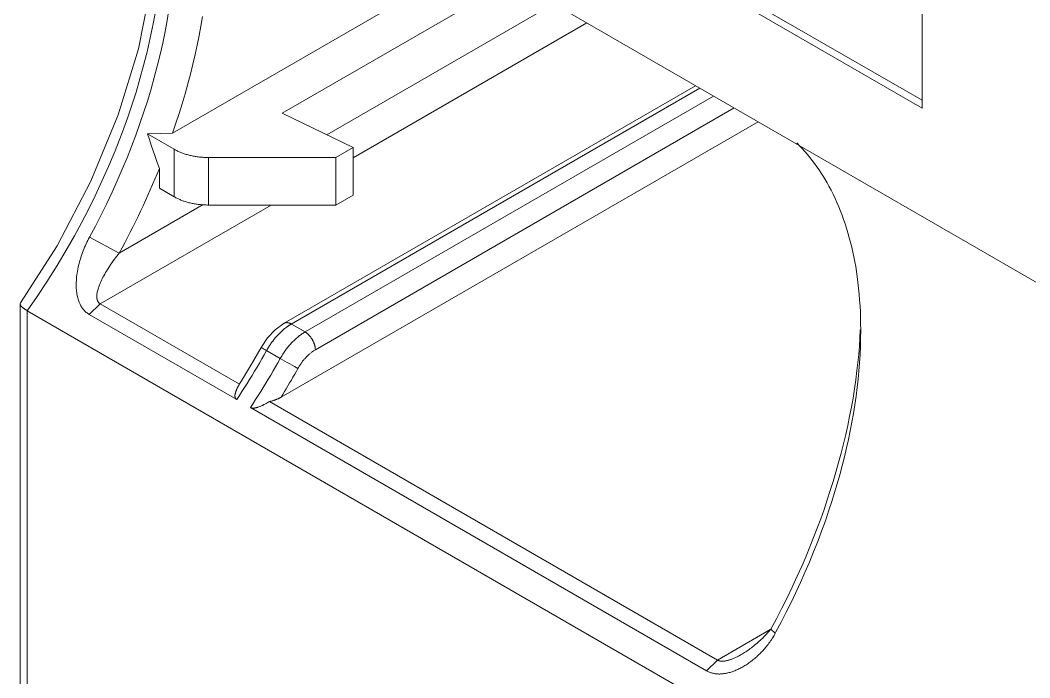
# Model space of a CAD drawing. Header units: inches. Extents: x 67578 to 72421, y -34894 to -31675.
# Drawn here: x 70208.03 to 70241.16, y -33238.47 to -33216.9 of the extents above; entities that cross this region are included whole.
import ezdxf

# ---------------------------------------------------------------- set-up
doc = ezdxf.new("R2010")
doc.units = ezdxf.units.IN
doc.header["$MEASUREMENT"] = 0

# ---------------------------------------------------------------- blocks, each defined once
blk = doc.blocks.new('ET200S')
at = {"lineweight": 0}
for p, q in [((3.208, 89.187), (18.482, 80.369)), ((3.279, 89.309), (18.482, 80.532)), ((53.842, 57.72), (0.026, 88.789)), ((18.482, 80.369), (18.482, 85.268)), ((9.26, 83.458), (3.022, 79.857)), ((2.577, 82.921), (2.317, 81.596)), ((10.038, 83.009), (5.283, 80.264)), ((10.887, 82.519), (6.205, 79.817)), ((6.744, 79.348), (11.562, 82.129)), ((2.317, 81.596), (1.901, 80.232)), ((13.807, 80.833), (5.321, 75.933)), ((13.895, 80.782), (5.465, 75.915)), ((14.178, 80.619), (5.754, 75.755)), ((14.602, 80.374), (5.966, 75.388)), ((1.901, 80.232), (1.337, 78.866)), ((5.283, 80.264), (6.744, 79.556)), ((5.258, 74.407), (15.097, 80.088)), ((3.057, 79.521), (2.505, 79.839)), ((6.744, 79.556), (6.39, 79.352)), ((6.744, 79.556), (6.744, 78.576)), ((3.057, 78.541), (3.057, 79.521)), ((3.764, 78.372), (3.764, 79.352)), ((6.39, 79.352), (3.764, 79.352)), ((6.39, 79.352), (6.39, 78.372)), ((2.749, 79.128), (2.749, 78.719)), ((1.337, 78.866), (0.639, 77.534)), ((3.057, 78.541), (2.749, 78.719)), ((6.744, 78.576), (6.39, 78.372)), ((1.528, 76.337), (5.054, 78.372)), ((1.923, 77.381), (3.654, 78.38)), ((6.39, 78.372), (3.764, 78.372)), ((1.923, 77.381), (1.309, 77.71)), ((0.639, 77.534), (-0.114, 76.358)), ((-0.12, 76.336), (-0.114, 76.357)), ((-0.12, 0.188), (-0.12, 76.335)), ((1.528, 76.337), (1.305, 76.116)), ((1.528, 76.337), (4.4, 74.678)), ((0.026, -0.016), (0.026, 76.193)), ((43.528, 51.078), (0.026, 76.193)), ((1.305, 76.116), (4.345, 74.36)), ((5.139, 75.8), (4.981, 75.631)), ((5.321, 75.933), (5.139, 75.8)), ((5.471, 75.918), (5.754, 75.755)), ((4.981, 75.631), (4.851, 75.436)), ((4.851, 75.436), (4.652, 75.09)), ((4.867, 75.425), (4.864, 75.426)), ((4.87, 75.423), (4.867, 75.425)), ((4.875, 75.42), (4.87, 75.423)), ((4.897, 75.407), (4.875, 75.42)), ((4.943, 75.38), (4.922, 75.392)), ((5.242, 75.207), (4.943, 75.38)), ((4.652, 75.09), (4.444, 74.749)), ((4.444, 74.749), (4.405, 74.687)), ((4.628, 74.197), (14.033, 68.767)), ((5.02, 74.321), (14.256, 68.988)), ((14.256, 68.988), (15.358, 69.625)), ((15.358, 69.625), (15.451, 69.545)), ((15.451, 69.545), (15.465, 69.572)), ((14.256, 68.988), (14.033, 68.767))]:
    blk.add_line(p, q, dxfattribs=at)
for points in [[(0.026, 76.193), (0.23, 76.487), (0.428, 76.786), (0.643, 77.128), (0.85, 77.476), (0.998, 77.738), (1.141, 78.002), (1.28, 78.269), (1.426, 78.565), (1.566, 78.863), (1.7, 79.165), (1.838, 79.493), (1.968, 79.825), (2.09, 80.16), (2.182, 80.429), (2.268, 80.7), (2.349, 80.973), (2.425, 81.247), (2.497, 81.532), (2.563, 81.819), (2.622, 82.107), (2.674, 82.396)], [(1.309, 77.71), (1.431, 77.939), (1.549, 78.169), (1.664, 78.402), (1.775, 78.636), (1.882, 78.872), (1.985, 79.11), (2.082, 79.343), (2.176, 79.579), (2.265, 79.816), (2.35, 80.054), (2.432, 80.294), (2.509, 80.535), (2.579, 80.768), (2.645, 81.002), (2.707, 81.237), (2.765, 81.473), (2.818, 81.711), (2.866, 81.949), (2.908, 82.174), (2.945, 82.401)], [(3.636, 82.261), (3.603, 82.063), (3.567, 81.866), (3.528, 81.669), (3.485, 81.473), (3.44, 81.278), (3.389, 81.072), (3.335, 80.868), (3.279, 80.664), (3.219, 80.461), (3.156, 80.258), (3.091, 80.057), (3.022, 79.857)], [(2.505, 79.839), (2.763, 79.848), (3.023, 79.857)], [(2.505, 79.839), (2.543, 79.723), (2.582, 79.608), (2.622, 79.489), (2.663, 79.371), (2.706, 79.249), (2.749, 79.128)], [(17.212, 75.798), (17.211, 75.921), (17.209, 76.044), (17.205, 76.167), (17.198, 76.289), (17.19, 76.412), (17.18, 76.534), (17.169, 76.657), (17.155, 76.779), (17.139, 76.9), (17.124, 77.001), (17.108, 77.102), (17.09, 77.202), (17.07, 77.302), (17.049, 77.402), (17.027, 77.502), (17.002, 77.601), (16.976, 77.699), (16.949, 77.797), (16.919, 77.895), (16.89, 77.984), (16.86, 78.073), (16.828, 78.162), (16.795, 78.249), (16.759, 78.337), (16.722, 78.423), (16.684, 78.509), (16.644, 78.593), (16.601, 78.677), (16.557, 78.76), (16.519, 78.829), (16.479, 78.898), (16.438, 78.966), (16.396, 79.032), (16.353, 79.098), (16.308, 79.163), (16.261, 79.228), (16.214, 79.291), (16.165, 79.353), (16.114, 79.414), (16.063, 79.474), (16.008, 79.535), (15.951, 79.594), (15.894, 79.652)], [(3.057, 79.521), (3.073, 79.512), (3.09, 79.503), (3.107, 79.494), (3.123, 79.486), (3.141, 79.478), (3.158, 79.47), (3.175, 79.462), (3.193, 79.455), (3.21, 79.448), (3.228, 79.442), (3.246, 79.435), (3.264, 79.429), (3.283, 79.423), (3.303, 79.417), (3.323, 79.411), (3.343, 79.405), (3.363, 79.4), (3.383, 79.395), (3.403, 79.391), (3.424, 79.386), (3.444, 79.382), (3.464, 79.378), (3.485, 79.375), (3.505, 79.371), (3.528, 79.368), (3.552, 79.365), (3.575, 79.362), (3.599, 79.36), (3.622, 79.358), (3.646, 79.356), (3.669, 79.354), (3.693, 79.353), (3.717, 79.352), (3.74, 79.352), (3.764, 79.352)], [(2.749, 79.128), (2.703, 79.017), (2.657, 78.906), (2.61, 78.795), (2.562, 78.685), (2.513, 78.575), (2.464, 78.465), (2.414, 78.356), (2.363, 78.247), (2.311, 78.137), (2.257, 78.028), (2.204, 77.919), (2.149, 77.811), (2.094, 77.703), (2.038, 77.595), (1.981, 77.488), (1.923, 77.381)], [(3.764, 78.372), (3.74, 78.372), (3.717, 78.373), (3.693, 78.373), (3.669, 78.375), (3.646, 78.376), (3.622, 78.378), (3.599, 78.38), (3.575, 78.382), (3.552, 78.385), (3.528, 78.388), (3.505, 78.392), (3.485, 78.395), (3.464, 78.399), (3.444, 78.402), (3.424, 78.406), (3.403, 78.411), (3.383, 78.415), (3.363, 78.42), (3.343, 78.426), (3.323, 78.431), (3.303, 78.437), (3.283, 78.443), (3.264, 78.449), (3.246, 78.455), (3.228, 78.462), (3.21, 78.468), (3.193, 78.475), (3.175, 78.483), (3.158, 78.49), (3.141, 78.498), (3.123, 78.506), (3.107, 78.514), (3.09, 78.523), (3.073, 78.532), (3.057, 78.541)], [(1.309, 77.71), (1.29, 77.676), (1.273, 77.641), (1.256, 77.607), (1.239, 77.571), (1.223, 77.536), (1.208, 77.5), (1.193, 77.464), (1.179, 77.428), (1.165, 77.391), (1.152, 77.355), (1.139, 77.318), (1.127, 77.28), (1.116, 77.243), (1.105, 77.205), (1.095, 77.167), (1.085, 77.128), (1.076, 77.088), (1.068, 77.048), (1.061, 77.008), (1.054, 76.968), (1.048, 76.928), (1.044, 76.891), (1.04, 76.855), (1.038, 76.818), (1.036, 76.781), (1.035, 76.744), (1.035, 76.707), (1.036, 76.679), (1.037, 76.651), (1.039, 76.622), (1.042, 76.594), (1.045, 76.566), (1.049, 76.538), (1.054, 76.51), (1.06, 76.485), (1.065, 76.461), (1.072, 76.437), (1.079, 76.413), (1.087, 76.389), (1.096, 76.366), (1.106, 76.343), (1.115, 76.326), (1.124, 76.308), (1.133, 76.291), (1.143, 76.274), (1.154, 76.258), (1.165, 76.242), (1.177, 76.227), (1.189, 76.212), (1.202, 76.198), (1.215, 76.184), (1.229, 76.171), (1.243, 76.159), (1.258, 76.147), (1.273, 76.136), (1.289, 76.126), (1.305, 76.116)], [(1.923, 77.381), (1.898, 77.35), (1.872, 77.318), (1.847, 77.286), (1.823, 77.253), (1.799, 77.22), (1.775, 77.187), (1.751, 77.152), (1.727, 77.117), (1.704, 77.082), (1.681, 77.046), (1.659, 77.01), (1.64, 76.978), (1.622, 76.947), (1.604, 76.914), (1.587, 76.882), (1.57, 76.849), (1.559, 76.825), (1.547, 76.801), (1.536, 76.777), (1.526, 76.752), (1.516, 76.728), (1.506, 76.703), (1.498, 76.682), (1.491, 76.661), (1.485, 76.639), (1.478, 76.618), (1.473, 76.596), (1.468, 76.574), (1.465, 76.559), (1.463, 76.544), (1.461, 76.529), (1.459, 76.514), (1.458, 76.499), (1.458, 76.484), (1.459, 76.469), (1.459, 76.458), (1.46, 76.448), (1.462, 76.438), (1.464, 76.428), (1.467, 76.418), (1.47, 76.408), (1.474, 76.399), (1.478, 76.389), (1.482, 76.382), (1.487, 76.375), (1.492, 76.369), (1.497, 76.362), (1.503, 76.356), (1.509, 76.351), (1.515, 76.346), (1.521, 76.341), (1.528, 76.337)], [(0.026, 76.193), (0.02, 76.197), (0.014, 76.201), (0.007, 76.204), (0.001, 76.208), (-0.005, 76.212), (-0.011, 76.216), (-0.017, 76.22), (-0.023, 76.224), (-0.029, 76.229), (-0.035, 76.233), (-0.041, 76.237), (-0.047, 76.242), (-0.053, 76.246), (-0.059, 76.251), (-0.065, 76.255), (-0.07, 76.26), (-0.073, 76.262), (-0.075, 76.264), (-0.078, 76.266), (-0.08, 76.268), (-0.083, 76.27), (-0.085, 76.272), (-0.087, 76.274), (-0.09, 76.276), (-0.092, 76.278), (-0.094, 76.281), (-0.096, 76.283), (-0.098, 76.285), (-0.1, 76.288), (-0.102, 76.29), (-0.104, 76.292), (-0.106, 76.295), (-0.108, 76.297), (-0.109, 76.3), (-0.111, 76.303), (-0.112, 76.305), (-0.113, 76.308), (-0.114, 76.311), (-0.115, 76.314), (-0.116, 76.317), (-0.117, 76.319), (-0.117, 76.322), (-0.118, 76.324), (-0.118, 76.327), (-0.118, 76.329), (-0.118, 76.331), (-0.118, 76.334), (-0.118, 76.336)], [(5.333, 75.823), (5.318, 75.811), (5.303, 75.798), (5.289, 75.786), (5.274, 75.773), (5.26, 75.76), (5.246, 75.746), (5.232, 75.733), (5.219, 75.719), (5.205, 75.705), (5.192, 75.692), (5.178, 75.677), (5.165, 75.662), (5.152, 75.646), (5.139, 75.631), (5.126, 75.615), (5.113, 75.599), (5.1, 75.584), (5.088, 75.567), (5.076, 75.551), (5.064, 75.535), (5.051, 75.517), (5.039, 75.499), (5.027, 75.481), (5.015, 75.463), (5.004, 75.445), (4.992, 75.427), (4.981, 75.408), (4.97, 75.389), (4.959, 75.37)], [(5.471, 75.918), (5.468, 75.92), (5.465, 75.922), (5.462, 75.923), (5.459, 75.925), (5.456, 75.927), (5.453, 75.928), (5.449, 75.93), (5.446, 75.931), (5.443, 75.933), (5.44, 75.934), (5.437, 75.935), (5.433, 75.936), (5.43, 75.938), (5.427, 75.939), (5.424, 75.94), (5.42, 75.941), (5.417, 75.942), (5.414, 75.943), (5.41, 75.943), (5.407, 75.944), (5.403, 75.945), (5.4, 75.945), (5.397, 75.946), (5.393, 75.946), (5.39, 75.947), (5.387, 75.947), (5.384, 75.947), (5.382, 75.947), (5.379, 75.947), (5.376, 75.947), (5.374, 75.947), (5.371, 75.947), (5.368, 75.947), (5.366, 75.947), (5.363, 75.946), (5.361, 75.946), (5.358, 75.946), (5.355, 75.945), (5.353, 75.945), (5.35, 75.944), (5.348, 75.944), (5.345, 75.943), (5.342, 75.942), (5.34, 75.942), (5.337, 75.941), (5.335, 75.94), (5.333, 75.939), (5.33, 75.938), (5.328, 75.937), (5.325, 75.936), (5.323, 75.935), (5.321, 75.933)], [(5.375, 75.855), (5.37, 75.852), (5.366, 75.849), (5.362, 75.846), (5.358, 75.843), (5.353, 75.839), (5.349, 75.836), (5.345, 75.833), (5.341, 75.83), (5.333, 75.823)], [(5.465, 75.915), (5.458, 75.911), (5.452, 75.907), (5.446, 75.904), (5.44, 75.9), (5.434, 75.896), (5.428, 75.892), (5.422, 75.888), (5.416, 75.884), (5.41, 75.88), (5.404, 75.876), (5.398, 75.872), (5.392, 75.868), (5.386, 75.864), (5.38, 75.86), (5.375, 75.855)], [(15.358, 69.625), (15.473, 69.84), (15.585, 70.057), (15.694, 70.275), (15.8, 70.495), (15.903, 70.717), (16.002, 70.94), (16.084, 71.13), (16.163, 71.322), (16.24, 71.514), (16.315, 71.707), (16.387, 71.901), (16.456, 72.096), (16.523, 72.292), (16.585, 72.483), (16.645, 72.674), (16.702, 72.867), (16.757, 73.06), (16.808, 73.253), (16.858, 73.448), (16.904, 73.643), (16.945, 73.829), (16.984, 74.016), (17.02, 74.203), (17.053, 74.391), (17.083, 74.579), (17.111, 74.768), (17.135, 74.957), (17.154, 75.125), (17.17, 75.293), (17.184, 75.461), (17.195, 75.63), (17.204, 75.799)], [(15.465, 69.572), (15.572, 69.772), (15.676, 69.974), (15.777, 70.177), (15.875, 70.382), (15.97, 70.588), (16.063, 70.795), (16.153, 71.006), (16.241, 71.219), (16.325, 71.432), (16.406, 71.647), (16.483, 71.863), (16.558, 72.08), (16.617, 72.261), (16.673, 72.443), (16.728, 72.626), (16.779, 72.809), (16.829, 72.993), (16.875, 73.178), (16.919, 73.363), (16.959, 73.54), (16.995, 73.717), (17.029, 73.895), (17.061, 74.073), (17.09, 74.252), (17.116, 74.431), (17.139, 74.611), (17.158, 74.78), (17.174, 74.949), (17.188, 75.119), (17.198, 75.288), (17.206, 75.458), (17.211, 75.628), (17.212, 75.798)], [(5.754, 75.755), (5.737, 75.745), (5.721, 75.735), (5.705, 75.725), (5.689, 75.714), (5.673, 75.703), (5.657, 75.692), (5.642, 75.68), (5.627, 75.669), (5.612, 75.657), (5.596, 75.643), (5.58, 75.63), (5.564, 75.616), (5.549, 75.602), (5.534, 75.588), (5.519, 75.573), (5.504, 75.559), (5.49, 75.544), (5.476, 75.529), (5.459, 75.511), (5.443, 75.492), (5.427, 75.474), (5.411, 75.455), (5.395, 75.436), (5.38, 75.416), (5.365, 75.397), (5.351, 75.377), (5.336, 75.356), (5.322, 75.336), (5.308, 75.315), (5.294, 75.294), (5.281, 75.272), (5.267, 75.251), (5.255, 75.229), (5.242, 75.207)], [(5.966, 75.388), (5.966, 75.396), (5.965, 75.404), (5.965, 75.412), (5.964, 75.42), (5.963, 75.428), (5.962, 75.436), (5.961, 75.444), (5.959, 75.452), (5.958, 75.46), (5.956, 75.467), (5.954, 75.475), (5.952, 75.483), (5.95, 75.491), (5.947, 75.5), (5.944, 75.509), (5.941, 75.518), (5.937, 75.527), (5.934, 75.536), (5.93, 75.545), (5.926, 75.554), (5.922, 75.563), (5.917, 75.571), (5.913, 75.58), (5.908, 75.588), (5.904, 75.597), (5.899, 75.605), (5.894, 75.613), (5.889, 75.621), (5.883, 75.629), (5.878, 75.637), (5.872, 75.645), (5.866, 75.653), (5.86, 75.661), (5.854, 75.668), (5.848, 75.675), (5.841, 75.683), (5.835, 75.69), (5.829, 75.695), (5.824, 75.701), (5.818, 75.707), (5.812, 75.712), (5.806, 75.718), (5.8, 75.723), (5.793, 75.728), (5.787, 75.733), (5.781, 75.738), (5.774, 75.742), (5.767, 75.747), (5.761, 75.751), (5.754, 75.755)], [(4.959, 75.37), (4.911, 75.285), (4.862, 75.199), (4.813, 75.114), (4.763, 75.029), (4.712, 74.944), (4.661, 74.859), (4.61, 74.775), (4.558, 74.692), (4.506, 74.608), (4.453, 74.525), (4.399, 74.443), (4.345, 74.36)], [(4.864, 75.426), (4.862, 75.428), (4.861, 75.429), (4.86, 75.429), (4.859, 75.43), (4.859, 75.43), (4.858, 75.431), (4.857, 75.431), (4.857, 75.431), (4.856, 75.432), (4.856, 75.432), (4.855, 75.432), (4.855, 75.432), (4.855, 75.433), (4.855, 75.433), (4.855, 75.433), (4.854, 75.433), (4.854, 75.433), (4.854, 75.433), (4.854, 75.433)], [(4.922, 75.392), (4.91, 75.399), (4.908, 75.4), (4.906, 75.402), (4.904, 75.403), (4.902, 75.404), (4.9, 75.405), (4.897, 75.407)], [(5.966, 75.388), (5.954, 75.381), (5.943, 75.374), (5.931, 75.367), (5.92, 75.359), (5.909, 75.351), (5.898, 75.343), (5.888, 75.335), (5.877, 75.327), (5.866, 75.319), (5.855, 75.309), (5.844, 75.3), (5.833, 75.29), (5.823, 75.281), (5.812, 75.271), (5.802, 75.261), (5.791, 75.25), (5.781, 75.24), (5.771, 75.229), (5.76, 75.217), (5.748, 75.204), (5.737, 75.191), (5.726, 75.178), (5.715, 75.164), (5.704, 75.151), (5.694, 75.137), (5.684, 75.123), (5.674, 75.109), (5.664, 75.094), (5.654, 75.08), (5.644, 75.065), (5.635, 75.05), (5.625, 75.035), (5.617, 75.019), (5.608, 75.004)], [(4.628, 74.197), (4.682, 74.279), (4.735, 74.362), (4.788, 74.445), (4.841, 74.528), (4.893, 74.612), (4.944, 74.696), (4.995, 74.781), (5.045, 74.865), (5.095, 74.95), (5.145, 75.036), (5.194, 75.121), (5.242, 75.207)], [(5.608, 75.004), (5.57, 75.024), (5.533, 75.044), (5.485, 75.071), (5.437, 75.097), (5.386, 75.125), (5.335, 75.154), (5.289, 75.181), (5.242, 75.207)], [(5.608, 75.004), (5.574, 74.944), (5.54, 74.884), (5.505, 74.824), (5.471, 74.764), (5.436, 74.704), (5.401, 74.644), (5.365, 74.585), (5.33, 74.526), (5.294, 74.466), (5.258, 74.407)], [(4.362, 74.61), (4.358, 74.602), (4.354, 74.594), (4.351, 74.586), (4.347, 74.578), (4.343, 74.57), (4.34, 74.562), (4.337, 74.554), (4.333, 74.546), (4.331, 74.54), (4.329, 74.533), (4.326, 74.527), (4.324, 74.521), (4.322, 74.514), (4.32, 74.508), (4.318, 74.501), (4.317, 74.495), (4.315, 74.488), (4.314, 74.483), (4.313, 74.479), (4.312, 74.474), (4.311, 74.469), (4.311, 74.465), (4.31, 74.46), (4.309, 74.455), (4.309, 74.45), (4.309, 74.445), (4.309, 74.441), (4.309, 74.436), (4.309, 74.432), (4.309, 74.429), (4.309, 74.426), (4.309, 74.423), (4.31, 74.419), (4.31, 74.416), (4.31, 74.413), (4.311, 74.41), (4.312, 74.407), (4.313, 74.403), (4.314, 74.4), (4.315, 74.397), (4.316, 74.394), (4.317, 74.391), (4.319, 74.389), (4.32, 74.386), (4.321, 74.384), (4.323, 74.382), (4.324, 74.38), (4.326, 74.378), (4.327, 74.376), (4.329, 74.374), (4.331, 74.372), (4.333, 74.37), (4.335, 74.368), (4.337, 74.366), (4.339, 74.365), (4.341, 74.363), (4.343, 74.362), (4.345, 74.36)], [(4.405, 74.687), (4.397, 74.673), (4.394, 74.668), (4.391, 74.663), (4.388, 74.658), (4.385, 74.652), (4.382, 74.647), (4.379, 74.642), (4.376, 74.636), (4.373, 74.631), (4.37, 74.626), (4.368, 74.62), (4.365, 74.615), (4.362, 74.61)], [(5.258, 74.407), (5.25, 74.403), (5.243, 74.399), (5.235, 74.395), (5.228, 74.391), (5.22, 74.387), (5.212, 74.383), (5.204, 74.38), (5.197, 74.376), (5.189, 74.373), (5.181, 74.369), (5.172, 74.366), (5.163, 74.362), (5.154, 74.359), (5.146, 74.355), (5.137, 74.352), (5.128, 74.349), (5.119, 74.346), (5.11, 74.343), (5.101, 74.34), (5.092, 74.338), (5.083, 74.335), (5.074, 74.333), (5.065, 74.331), (5.056, 74.328), (5.047, 74.326), (5.038, 74.324), (5.029, 74.322), (5.02, 74.321)], [(4.628, 74.197), (4.632, 74.195), (4.636, 74.193), (4.64, 74.192), (4.644, 74.19), (4.648, 74.189), (4.652, 74.188), (4.656, 74.187), (4.66, 74.186), (4.665, 74.186), (4.669, 74.185), (4.675, 74.185), (4.681, 74.184), (4.687, 74.184), (4.693, 74.185), (4.699, 74.185), (4.705, 74.185), (4.711, 74.186), (4.717, 74.187), (4.726, 74.188), (4.735, 74.19), (4.744, 74.192), (4.753, 74.194), (4.762, 74.197), (4.771, 74.199), (4.781, 74.202), (4.79, 74.205), (4.8, 74.209), (4.81, 74.212), (4.819, 74.216), (4.829, 74.22), (4.841, 74.225), (4.854, 74.23), (4.866, 74.236), (4.878, 74.242), (4.89, 74.247), (4.907, 74.256), (4.923, 74.264), (4.938, 74.272), (4.954, 74.281), (4.971, 74.291), (4.987, 74.301), (5.004, 74.311), (5.02, 74.321)], [(14.748, 69.103), (14.772, 69.117), (14.795, 69.131), (14.818, 69.146), (14.841, 69.161), (14.864, 69.176), (14.888, 69.192), (14.911, 69.208), (14.934, 69.225), (14.957, 69.242), (14.98, 69.26), (15.003, 69.277), (15.025, 69.295), (15.049, 69.316), (15.074, 69.336), (15.098, 69.357), (15.121, 69.378), (15.145, 69.399), (15.168, 69.421), (15.191, 69.443), (15.21, 69.462), (15.23, 69.482), (15.249, 69.502), (15.268, 69.522), (15.286, 69.542), (15.305, 69.562), (15.323, 69.583), (15.341, 69.604), (15.358, 69.625)], [(14.907, 68.929), (14.928, 68.944), (14.949, 68.959), (14.969, 68.975), (14.99, 68.991), (15.01, 69.008), (15.029, 69.024), (15.049, 69.041), (15.068, 69.059), (15.087, 69.076), (15.107, 69.094), (15.125, 69.113), (15.144, 69.131), (15.162, 69.15), (15.18, 69.169), (15.198, 69.189), (15.216, 69.208), (15.233, 69.228), (15.25, 69.248), (15.266, 69.269), (15.283, 69.289), (15.301, 69.313), (15.319, 69.337), (15.336, 69.361), (15.353, 69.385), (15.37, 69.41), (15.384, 69.432), (15.398, 69.454), (15.412, 69.477), (15.425, 69.499), (15.438, 69.522), (15.451, 69.545)], [(14.033, 68.767), (14.045, 68.76), (14.058, 68.754), (14.071, 68.748), (14.084, 68.742), (14.097, 68.737), (14.11, 68.732), (14.123, 68.728), (14.138, 68.723), (14.153, 68.719), (14.168, 68.716), (14.183, 68.713), (14.198, 68.71), (14.213, 68.708), (14.228, 68.706), (14.243, 68.704), (14.259, 68.703), (14.274, 68.703), (14.289, 68.702), (14.306, 68.702), (14.323, 68.703), (14.341, 68.704), (14.358, 68.705), (14.375, 68.707), (14.391, 68.709), (14.408, 68.712), (14.425, 68.714), (14.442, 68.718), (14.459, 68.721), (14.475, 68.725), (14.496, 68.73), (14.517, 68.736), (14.537, 68.742), (14.558, 68.748), (14.578, 68.755), (14.598, 68.763), (14.618, 68.77), (14.638, 68.779), (14.658, 68.787), (14.678, 68.796), (14.699, 68.806), (14.721, 68.816), (14.742, 68.827), (14.763, 68.839), (14.784, 68.85), (14.804, 68.862), (14.825, 68.875), (14.845, 68.887), (14.865, 68.9), (14.885, 68.914), (14.907, 68.929)], [(14.256, 68.988), (14.262, 68.985), (14.268, 68.982), (14.273, 68.98), (14.279, 68.978), (14.285, 68.976), (14.292, 68.974), (14.298, 68.972), (14.304, 68.971), (14.31, 68.969), (14.317, 68.968), (14.323, 68.967), (14.33, 68.967), (14.336, 68.966), (14.346, 68.966), (14.355, 68.966), (14.365, 68.966), (14.374, 68.966), (14.383, 68.967), (14.393, 68.968), (14.402, 68.969), (14.412, 68.97), (14.421, 68.971), (14.43, 68.973), (14.439, 68.975), (14.452, 68.978), (14.465, 68.981), (14.478, 68.984), (14.49, 68.988), (14.503, 68.992), (14.515, 68.996), (14.528, 69), (14.54, 69.004), (14.552, 69.009), (14.565, 69.013), (14.581, 69.02), (14.597, 69.027), (14.614, 69.034), (14.63, 69.041), (14.646, 69.049), (14.661, 69.057), (14.677, 69.065), (14.693, 69.073), (14.709, 69.081), (14.729, 69.092), (14.748, 69.103)]]:
    blk.add_lwpolyline(points, dxfattribs=at)

msp = doc.modelspace()

# ---------------------------------------------------------------- block references
at = {"xscale": 1.59100124616462, "yscale": 1.59100124616462, "zscale": 1.59100124616462}
msp.add_blockref('ET200S', (70208.226, -33347.652), dxfattribs=at)

doc.saveas('drawing.dxf')
